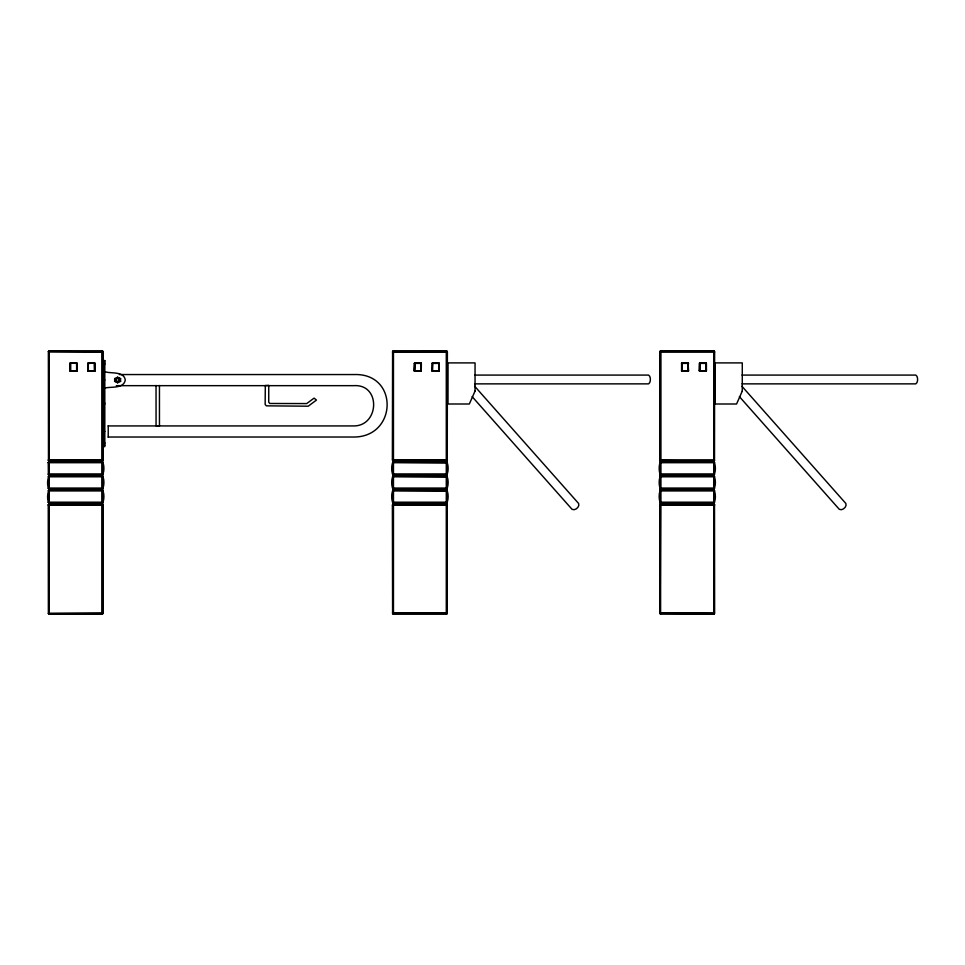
<?xml version="1.0" encoding="UTF-8"?>
<svg xmlns="http://www.w3.org/2000/svg" width="965" height="965" viewBox="0 0 965 965"><rect width="100%" height="100%" fill="white"/><g stroke="black" fill="none" stroke-linecap="round" stroke-linejoin="round"><path stroke-width="1.45" d="M103.146 459.991L48.25 459.991L49.131 460.872L49.131 351.067L48.371 351.948L48.467 460.426L102.266 460.872L103.146 459.991L103.026 351.513L48.371 351.513L103.146 351.948M48.371 462.693L49.131 461.813L102.266 461.813C104.461 463.888 104.461 472.91 102.266 474.985L49.131 474.985L48.25 474.105L103.146 474.105M48.371 488.169L49.131 489.05L49.131 475.878C47.369 478.194 46.778 486.927 49.131 489.05L102.266 489.05C104.461 486.975 104.461 477.952 102.266 475.878L49.131 475.878L48.25 476.758L103.146 476.758M48.371 502.234L49.131 503.115L49.131 489.943C47.369 492.259 46.778 500.992 49.131 503.115L102.266 503.115C104.461 501.04 104.461 492.017 102.266 489.943L49.131 489.943L48.25 490.823L103.146 490.823M48.371 505.009L49.131 504.128L49.131 613.933L102.266 613.933L103.146 613.052L103.026 504.574L102.266 504.128L102.266 613.933L103.026 613.052L103.026 505.009L102.266 504.128L102.266 613.933M102.929 460.426L103.026 351.948L102.266 351.067L102.266 460.872L102.929 460.426L48.371 460.426M102.929 474.551L103.026 462.693L102.266 461.813L102.266 474.985L102.929 474.551L48.371 474.551L48.25 462.693L49.131 461.813L49.131 474.985L48.467 474.551M102.929 488.616L103.026 476.758L102.266 475.878L102.266 489.05L102.929 488.616L48.371 488.616M102.929 502.681L103.026 490.823L102.266 489.943L102.266 503.115L102.929 502.681L48.371 502.681M392.707 351.513L392.61 459.991L393.37 460.872L447.265 460.426L447.386 351.948L446.506 351.067L392.61 351.513L392.49 459.991L393.37 460.872L393.37 351.067L392.707 351.513L447.265 351.948M392.707 462.247L392.61 474.105L393.37 474.985L446.506 474.985C448.701 472.91 448.701 463.888 446.506 461.813L393.37 461.813C391.151 463.9 391.223 472.85 393.37 474.985L393.37 461.813L392.707 462.247L447.265 462.693M392.707 476.312L392.61 488.169L393.37 489.05L446.506 489.05C448.701 486.975 448.701 477.952 446.506 475.878L393.37 475.878C391.151 477.965 391.223 486.915 393.37 489.05L393.37 475.878L392.707 476.312L447.265 476.758M392.707 490.377L392.61 502.234L393.37 503.115L446.506 503.115C448.701 501.04 448.701 492.017 446.506 489.943L393.37 489.943C391.151 492.029 391.223 500.98 393.37 503.115L393.37 489.943L392.707 490.377L447.265 490.823M393.37 613.933L393.37 504.128L392.49 505.009L392.61 613.487L393.37 613.933L393.37 504.128L392.61 504.574L392.707 613.487L447.265 613.487L447.265 505.009L446.506 504.128L446.506 613.933L447.265 613.052M447.169 351.513L446.506 351.067L446.506 460.872L447.265 459.991M447.169 462.247L446.506 461.813L446.506 474.985L447.265 474.105M447.169 476.312L446.506 475.878L446.506 489.05L447.265 488.169M447.169 490.377L446.506 489.943L446.506 503.115L447.265 502.234M70.083 371.03L77.104 370.789L77.043 363.154L70.131 363.178M49.131 613.933L48.371 613.052L48.25 505.009L49.131 504.128L49.131 613.933L48.371 613.487L103.146 613.052M87.851 363.383L94.872 363.154L87.851 363.383L87.912 371.03L94.811 370.994M94.667 370.91L94.461 363.154M94.872 371.03L94.872 363.383M414.311 371.03L414.721 362.912L421.271 363.154L421.271 371.03M432.151 371.03L432.549 362.912L439.111 363.154L439.111 370.789M432.344 363.274L432.344 370.91L438.81 370.994L438.906 363.274L432.199 363.178M432.344 371.139L439.171 370.789L432.199 370.994M659.722 351.948L660.603 351.067L713.75 351.067L714.619 351.948L714.51 460.426L660.603 460.872L659.722 459.991L659.722 351.948L714.619 351.948L713.75 351.067L713.75 460.872L714.402 460.426L659.722 459.991M681.604 370.994L681.604 363.178L688.105 362.912L688.515 371.03M659.722 462.693L660.603 461.813L713.75 461.813C715.946 463.888 715.946 472.91 713.75 474.985L660.603 474.985L659.722 474.105L659.722 462.693L714.619 462.693L713.75 461.813L713.75 474.985L714.51 474.105L659.722 474.105M659.722 476.758L660.603 475.878L713.75 475.878C715.946 477.952 715.946 486.975 713.75 489.05L660.603 489.05L659.722 488.169L659.722 476.758L714.619 476.758L713.75 475.878L713.75 489.05L714.51 488.169L659.722 488.169M659.722 490.823L660.603 489.943L713.75 489.943C715.946 492.017 715.946 501.04 713.75 503.115L660.603 503.115L659.722 502.234L659.722 490.823L714.619 490.823L713.75 489.943L713.75 503.115L714.51 502.234L659.722 502.234M659.722 505.009L660.603 504.128L660.603 613.933L713.75 613.933L714.619 613.052L714.51 504.574L713.75 504.128L713.75 613.933L714.51 613.052L659.722 613.052L659.722 505.009L714.619 505.009L713.75 504.128L713.75 613.933M699.794 363.154L699.794 371.03L706.139 370.91L705.934 363.154M699.589 371.139L706.344 371.03L706.139 363.033M115.402 378.943C116.102 388.63 125.462 374.396 115.402 378.943L114.654 378.594L114.654 381.368L117.609 382.755L120.577 381.368L120.577 378.594L117.609 377.206L114.654 378.594M77.043 371.03L70.131 370.994M681.724 362.973L688.31 363.274L688.226 370.994L681.845 370.994L681.966 363.154M688.455 370.994L681.76 371.139M699.553 362.973L706.284 363.178M699.673 363.178L699.384 371.03L699.384 363.383L706.404 363.383L706.404 370.789L699.323 370.789M49.131 351.067L49.131 460.872M49.131 461.813L49.131 474.985M49.131 475.878L49.131 489.05M102.266 460.872L102.266 351.067M49.131 489.943L49.131 503.115M102.266 474.985L102.266 461.813M102.266 489.05L102.266 475.878M102.266 503.115L102.266 489.943M393.37 351.067L393.37 460.872M393.37 461.813L393.37 474.985M393.37 475.878L393.37 489.05M446.506 460.872L446.506 351.067M393.37 489.943L393.37 503.115M660.603 351.067L660.603 460.872L660.603 351.067L659.843 351.948L659.843 459.991L660.603 460.872M446.506 474.985L446.506 461.813M446.506 489.05L446.506 475.878M446.506 503.115L446.506 489.943M660.603 461.813L660.603 474.985L660.603 461.813C658.697 464.177 658.697 472.621 660.603 474.985M660.603 475.878L660.603 489.05L660.603 475.878C658.697 478.242 658.697 486.686 660.603 489.05M713.75 460.872L713.75 351.067M660.603 489.943L660.603 503.115L660.603 489.943C658.697 492.307 658.697 500.751 660.603 503.115M446.506 613.933L446.506 504.128L447.386 505.009L392.49 505.009M713.75 474.985L713.75 461.813M713.75 489.05L713.75 475.878M713.75 503.115L713.75 489.943M114.654 381.368L115.402 381.018M119.829 378.943L120.577 378.594M94.461 371.26L94.461 362.912L88.322 362.973L88.117 370.91L94.582 370.994M414.516 371.139L421.102 370.789L421.066 363.274L414.721 362.973L414.516 370.91L420.981 370.994M699.589 363.033L705.934 362.973L705.934 371.26M48.684 351.188L102.712 351.188M392.924 351.188L446.952 351.188M660.169 351.188L714.184 351.188M48.371 351.513L103.026 351.513M659.843 351.513L714.51 351.513M392.49 351.948L447.386 351.948M103.786 361.935L104.811 361.935M70.493 363.154L76.633 362.973L76.633 371.26M77.104 363.383L70.252 362.973M414.25 363.383L421.343 363.383L421.271 370.789L414.25 370.789M432.079 363.383L439.171 363.383M681.495 363.383L688.576 363.383M94.932 370.789L87.96 370.994M681.495 370.789L688.576 370.789M119.334 374.553L354.107 374.553C398.907 372.948 397.339 436.783 354.107 437.024L108.225 437.024M474.78 375.083L648.564 375.083C651.001 376.217 651.001 382.731 648.564 383.865L474.78 383.865M742.025 375.083L915.797 375.083C918.234 376.217 918.234 382.731 915.797 383.865L742.025 383.865M103.786 379.981L104.811 379.981M116.319 385.662L353.66 385.662C381.344 383.744 379.39 426.711 353.106 425.927L108.225 425.927M103.786 388.316C110.119 386.181 123.665 389.365 125.293 379.981C123.87 370.85 110.842 373.913 104.811 371.658M159.43 425.794L156.065 425.794L156.041 385.53M103.786 431.343L104.811 431.343M103.786 445.227L104.811 445.227M392.49 459.991L447.386 459.991M392.61 460.426L447.265 460.426M659.843 460.426L714.51 460.426M48.684 460.751L102.712 460.751M392.924 460.751L446.952 460.751M660.169 460.751L714.184 460.751M48.684 461.933L102.712 461.933M392.924 461.933L446.952 461.933M660.169 461.933L714.184 461.933M48.371 462.247L103.026 462.247M659.843 462.247L714.51 462.247M48.25 462.693L103.146 462.693M392.49 462.693L447.386 462.693M392.49 474.105L447.386 474.105M392.61 474.551L447.265 474.551M659.843 474.551L714.51 474.551M48.684 474.864L102.712 474.864M392.924 474.864L446.952 474.864M660.169 474.864L714.184 474.864M48.684 475.998L102.712 475.998M392.924 475.998L446.952 475.998M660.169 475.998L714.184 475.998M48.371 476.312L103.026 476.312M659.843 476.312L714.51 476.312M392.49 476.758L447.386 476.758M48.25 488.169L103.146 488.169M392.49 488.169L447.386 488.169M392.61 488.616L447.265 488.616M659.843 488.616L714.51 488.616M48.684 488.929L102.712 488.929M392.924 488.929L446.952 488.929M660.169 488.929L714.184 488.929M48.684 490.051L102.712 490.051M392.924 490.051L446.952 490.051M660.169 490.051L714.184 490.051M48.371 490.377L103.026 490.377M659.843 490.377L714.51 490.377M392.49 490.823L447.386 490.823M48.25 502.234L103.146 502.234M392.49 502.234L447.386 502.234M392.61 502.681L447.265 502.681M659.843 502.681L714.51 502.681M48.684 502.994L102.712 502.994M392.924 502.994L446.952 502.994M660.169 502.994L714.184 502.994M48.684 504.249L102.712 504.249M392.924 504.249L446.952 504.249M660.169 504.249L714.184 504.249M48.371 504.574L103.026 504.574M392.61 504.574L447.265 504.574M659.843 504.574L714.51 504.574M48.25 505.009L103.146 505.009M392.49 613.052L447.386 613.052M48.371 613.487L103.026 613.487M392.61 613.487L447.265 613.487M659.722 613.052L714.51 613.487M48.684 613.812L102.712 613.812M392.924 613.812L446.952 613.812M659.843 613.487L714.184 613.812M76.633 363.154L76.838 370.91L70.493 371.03L70.493 362.973L70.493 371.26M660.169 613.812L660.603 504.128L659.843 505.009L659.843 613.052L660.603 613.933M119.829 381.018L120.577 381.368M741.94 386.277L845.859 503.477C847.33 506.709 842.312 511.148 839.285 509.303L739.371 396.615M474.708 386.277L578.614 503.477C580.098 506.709 575.08 511.148 572.04 509.303L472.126 396.615M699.794 362.912L699.794 371.26M688.105 362.912L688.105 371.26M681.966 362.912L681.966 371.26M438.701 362.912L438.701 371.26M432.549 362.912L432.549 371.26M420.861 362.912L420.861 371.26M414.721 362.912L414.721 371.26M414.311 363.383L414.311 370.789M159.454 385.53L159.454 425.794M117.609 377.206L117.609 377.894M117.609 382.068L117.609 382.755M108.225 425.661L108.225 437.29M104.642 363.274L104.642 364.758M104.642 402.839L104.642 404.323M104.642 442.404L104.642 443.888M88.322 362.912L88.322 371.26M70.083 363.383L70.083 370.789M265.315 385.53L265.146 404.383L266.328 405.843L308.221 406.205L316.46 400.065L314.083 398.123L306.701 403.575L269.79 403.479L268.74 402.2L268.74 385.373L265.399 385.53M115.8 379.583C118.261 385.554 121.264 375.313 115.8 379.583M475.045 391.09L469.328 403.997L447.953 403.997L447.953 362.9L475.045 362.9L475.045 391.09M742.278 391.09L736.572 403.997L715.198 403.997L715.198 362.9L742.278 362.9L742.278 391.09M104.811 360.548L103.786 360.548L103.786 446.602L104.811 446.614L104.811 360.56"/></g></svg>
